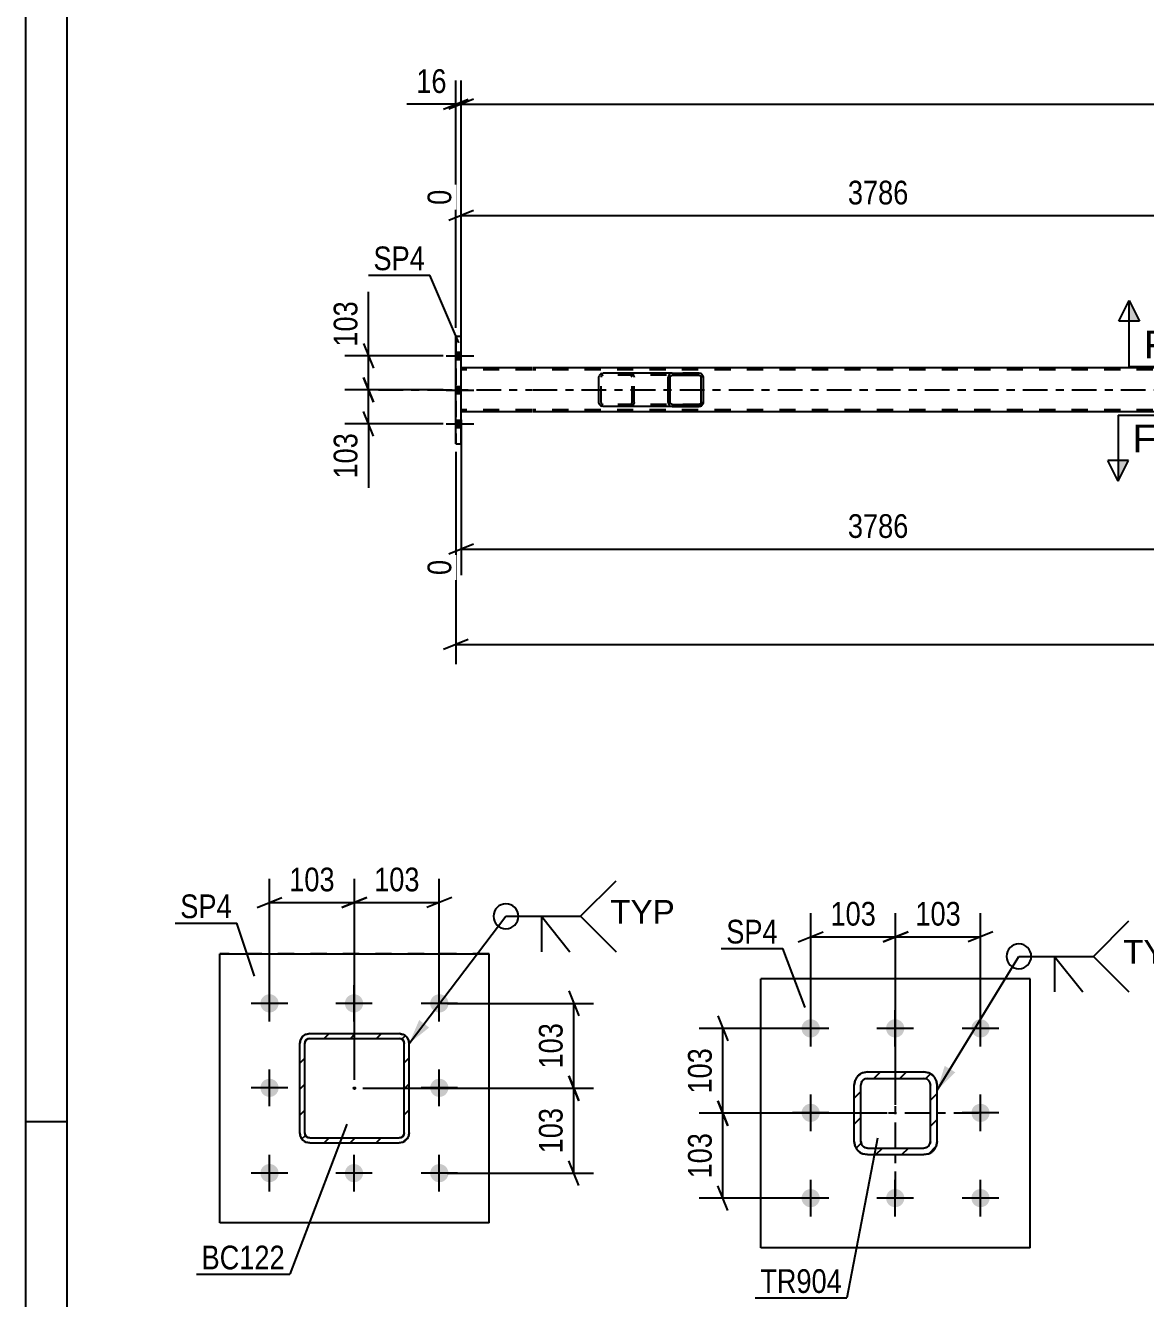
# Model space of a CAD drawing. Header units: millimetres. Extents: x 0 to 841, y 0 to 594.
# Drawn here: x 0 to 135.2, y 127.7 to 281.4 of the extents above; entities that cross this region are included whole.
import ezdxf

# ---------------------------------------------------------------- set-up
doc = ezdxf.new("R2010")
doc.units = ezdxf.units.MM
doc.linetypes.add('DXK_LINE_DOT2', pattern=[3.9198, 1.9599, -1.9599])
doc.linetypes.add('DXK_LINE_DOT3', pattern=[5.9187, 2.979, -0.9799, 0.9799, -0.9799])
doc.styles.add('Arial', font='ARIAL.TTF', dxfattribs={"height": 0.2})
doc.styles.add('Arial Narrow', font='ARIALN.TTF', dxfattribs={"height": 0.2})

# ---------------------------------------------------------------- blocks, each defined once
blk = doc.blocks.new('Unknown-283133210-1135')
at = {"color": 5, "linetype": 'Continuous'}
for p, q in [((0, 594), (0, 0)), ((5, 589), (5, 5)), ((5, 149), (0, 149))]:
    blk.add_line(p, q, dxfattribs=at)
blk = doc.blocks.new('Part-283133210-1471 - 1375')
at = {"linetype": 'Continuous'}
h = blk.add_hatch(dxfattribs=at)
h.set_pattern_fill('', scale=0.7, style=0, pattern_type=0)
h.set_pattern_definition([(45, (81.7872, 239.0918), (-1.57154, 1.57154), [])])
h.paths.add_polyline_path([(81.83, 238.91), (81.79, 239.09), (81.68, 239.25), (81.51, 239.35), (81.32, 239.39), (78.08, 239.39), (77.88, 239.35), (77.72, 239.25), (77.61, 239.09), (77.57, 238.91), (77.57, 235.87), (77.61, 235.68), (77.72, 235.53), (77.88, 235.42), (78.08, 235.39), (81.32, 235.39), (81.51, 235.42), (81.68, 235.53), (81.79, 235.68), (81.83, 235.87)])
h.paths.add_polyline_path([(81.55, 235.78), (81.5, 235.7), (81.41, 235.65), (81.32, 235.63), (78.08, 235.63), (77.98, 235.65), (77.9, 235.7), (77.84, 235.78), (77.82, 235.87), (77.82, 238.91), (77.84, 239), (77.9, 239.08), (77.98, 239.13), (78.08, 239.15), (81.32, 239.15), (81.41, 239.13), (81.5, 239.08), (81.55, 239), (81.57, 238.91), (81.57, 235.87)])
at = {"color": 2, "linetype": 'Continuous'}
for p, q in [((69.22, 238.91), (69.26, 239.09)), ((69.22, 235.87), (69.22, 238.91)), ((69.54, 239.35), (69.73, 239.39)), ((78.08, 239.39), (69.73, 239.39)), ((77.61, 239.09), (77.57, 238.91)), ((77.57, 235.87), (77.57, 238.91)), ((77.82, 238.91), (77.84, 239)), ((77.82, 235.87), (77.82, 238.91)), ((77.84, 239), (77.9, 239.08)), ((78.08, 239.39), (77.88, 239.35)), ((77.9, 239.08), (77.98, 239.13)), ((77.98, 239.13), (78.08, 239.15)), ((78.08, 239.39), (81.32, 239.39)), ((78.08, 239.15), (81.32, 239.15)), ((81.51, 239.35), (81.32, 239.39)), ((81.32, 239.15), (81.41, 239.13)), ((81.41, 239.13), (81.5, 239.08)), ((81.5, 239.08), (81.55, 239)), ((81.55, 239), (81.57, 238.91)), ((81.57, 235.87), (81.57, 238.91)), ((81.83, 238.91), (81.79, 239.09)), ((81.83, 235.87), (81.83, 238.91)), ((69.26, 235.68), (69.22, 235.87)), ((69.73, 235.39), (69.54, 235.42)), ((78.08, 235.39), (69.73, 235.39)), ((77.57, 235.87), (77.61, 235.68)), ((77.84, 235.78), (77.82, 235.87)), ((77.9, 235.7), (77.84, 235.78)), ((77.88, 235.42), (78.08, 235.39)), ((77.98, 235.65), (77.9, 235.7)), ((78.08, 235.63), (77.98, 235.65)), ((78.08, 235.63), (81.32, 235.63)), ((78.08, 235.39), (81.32, 235.39)), ((81.41, 235.65), (81.32, 235.63)), ((81.32, 235.39), (81.51, 235.42)), ((81.5, 235.7), (81.41, 235.65)), ((81.55, 235.78), (81.5, 235.7)), ((81.57, 235.87), (81.55, 235.78)), ((81.79, 235.68), (81.83, 235.87))]:
    blk.add_line(p, q, dxfattribs=at)
at = {"color": 7, "linetype": 'DXK_LINE_DOT2'}
for p, q in [((69.5, 239), (69.48, 238.91)), ((69.48, 235.87), (69.48, 238.91)), ((69.55, 239.08), (69.5, 239)), ((69.63, 239.13), (69.55, 239.08)), ((69.73, 239.15), (69.63, 239.13)), ((81.32, 239.15), (69.73, 239.15)), ((72.97, 239.39), (73.16, 239.35)), ((73.06, 239.13), (72.97, 239.15)), ((73.15, 239.08), (73.06, 239.13)), ((73.2, 239), (73.15, 239.08)), ((73.22, 238.91), (73.2, 239)), ((73.22, 235.87), (73.22, 238.91)), ((73.44, 239.09), (73.48, 238.91)), ((73.48, 235.87), (73.48, 238.91)), ((81.32, 239.39), (78.08, 239.39)), ((69.48, 235.87), (69.5, 235.78)), ((69.5, 235.78), (69.55, 235.7)), ((69.55, 235.7), (69.63, 235.65)), ((69.63, 235.65), (69.73, 235.63)), ((81.32, 235.63), (69.73, 235.63)), ((72.97, 235.63), (73.06, 235.65)), ((73.16, 235.42), (72.97, 235.39)), ((73.06, 235.65), (73.15, 235.7)), ((73.15, 235.7), (73.2, 235.78)), ((73.2, 235.78), (73.22, 235.87)), ((73.48, 235.87), (73.44, 235.68)), ((81.32, 235.39), (78.08, 235.39))]:
    blk.add_line(p, q, dxfattribs=at)
at = {"color": 2, "linetype": 'Continuous'}
for centre, start, end in [((69.71, 238.89), 110.7583, 155.68), ((78.06, 238.89), 110.7583, 155.68), ((81.33, 238.89), 24.32, 69.2417), ((69.71, 235.89), 204.32, 249.2417), ((78.06, 235.89), 204.32, 249.2417), ((81.33, 235.89), 290.7583, 335.68)]:
    blk.add_arc(centre, 0.496, start, end, dxfattribs=at)
at = {"color": 7, "linetype": 'DXK_LINE_DOT2'}
for centre, start, end in [((72.99, 238.89), 24.32, 69.2417), ((72.99, 235.89), 290.7583, 335.68)]:
    blk.add_arc(centre, 0.496, start, end, dxfattribs=at)
blk = doc.blocks.new('Part-283133210-1444 - 1375')
at = {"color": 2, "linetype": 'Continuous'}
for p, q in [((51.96, 243.89), (52.6, 243.89)), ((51.96, 230.89), (51.96, 243.89)), ((52.6, 230.89), (52.6, 243.89)), ((51.96, 230.89), (52.6, 230.89))]:
    blk.add_line(p, q, dxfattribs=at)
at = {"color": 7, "linetype": 'DXK_LINE_DOT2'}
for p, q in [((51.96, 243.89), (51.96, 243.89)), ((51.96, 243.89), (51.96, 230.89)), ((52.6, 230.89), (52.6, 243.89)), ((51.96, 230.89), (51.96, 230.89))]:
    blk.add_line(p, q, dxfattribs=at)
blk = doc.blocks.new('Bolt-283133210-1617 - 1375')
at = {"linetype": 'Continuous'}
for points in [[(52.6, 241.05), (52.6, 241.93), (51.96, 241.93), (51.96, 241.05)], [(52.6, 241.05), (52.6, 241.93), (51.96, 241.93), (51.96, 241.05)], [(52.6, 241.05), (52.6, 241.93), (51.96, 241.93), (51.96, 241.05)], [(52.6, 236.93), (52.6, 237.81), (51.96, 237.81), (51.96, 236.93)], [(52.6, 236.93), (52.6, 237.81), (51.96, 237.81), (51.96, 236.93)], [(52.6, 232.85), (52.6, 233.73), (51.96, 233.73), (51.96, 232.85)], [(52.6, 232.85), (52.6, 233.73), (51.96, 233.73), (51.96, 232.85)], [(52.6, 232.85), (52.6, 233.73), (51.96, 233.73), (51.96, 232.85)]]:
    blk.add_hatch(color=1, dxfattribs=at).paths.add_polyline_path(points)
at = {"color": 1, "linetype": 'Continuous'}
for p, q in [((50.8, 241.49), (54.12, 241.49)), ((50.8, 241.49), (54.12, 241.49)), ((50.8, 241.49), (54.12, 241.49)), ((51.96, 241.93), (52.6, 241.93)), ((51.96, 241.93), (52.6, 241.93)), ((51.96, 241.93), (52.6, 241.93)), ((51.96, 241.05), (52.6, 241.05)), ((51.96, 241.05), (52.6, 241.05)), ((51.96, 241.05), (52.6, 241.05)), ((50.8, 237.37), (54.12, 237.37)), ((50.8, 237.37), (54.12, 237.37)), ((51.96, 237.81), (52.6, 237.81)), ((51.96, 237.81), (52.6, 237.81)), ((51.96, 236.93), (52.6, 236.93)), ((51.96, 236.93), (52.6, 236.93)), ((51.96, 233.73), (52.6, 233.73)), ((51.96, 233.73), (52.6, 233.73)), ((51.96, 233.73), (52.6, 233.73)), ((50.8, 233.29), (54.12, 233.29)), ((50.8, 233.29), (54.12, 233.29)), ((50.8, 233.29), (54.12, 233.29)), ((51.96, 232.85), (52.6, 232.85)), ((51.96, 232.85), (52.6, 232.85)), ((51.96, 232.85), (52.6, 232.85))]:
    blk.add_line(p, q, dxfattribs=at)
blk = doc.blocks.new('Part-283133210-1640 - 1375')
at = {"color": 2, "linetype": 'Continuous'}
for p, q in [((61.12, 240.03), (52.6, 240.03)), ((152.46, 240.03), (61.22, 240.03)), ((61.12, 234.75), (52.6, 234.75)), ((578.14, 234.75), (61.22, 234.75))]:
    blk.add_line(p, q, dxfattribs=at)
at = {"color": 7, "linetype": 'DXK_LINE_DOT2'}
for p, q in [((52.6, 234.75), (52.6, 240.03)), ((61.12, 239.79), (52.6, 239.79)), ((720.14, 239.79), (61.22, 239.79)), ((61.12, 234.99), (52.6, 234.99)), ((720.14, 234.99), (61.22, 234.99))]:
    blk.add_line(p, q, dxfattribs=at)
at = {"color": 7, "linetype": 'DXK_LINE_DOT3'}
for p, q in [((42.6, 237.39), (61.12, 237.39)), ((61.22, 237.39), (720.14, 237.39))]:
    blk.add_line(p, q, dxfattribs=at)
blk = doc.blocks.new('Part-283133210-6023 - 5935')
at = {"color": 2, "linetype": 'Continuous'}
for p, q in [((23.46, 169.3), (55.96, 169.3)), ((23.46, 136.8), (23.46, 169.3)), ((55.96, 136.8), (55.96, 169.3)), ((55.96, 136.8), (23.46, 136.8))]:
    blk.add_line(p, q, dxfattribs=at)
at = {"color": 7, "linetype": 'DXK_LINE_DOT2'}
for p, q in [((55.96, 169.3), (23.46, 169.3)), ((55.96, 136.8), (23.46, 136.8))]:
    blk.add_line(p, q, dxfattribs=at)
blk = doc.blocks.new('Bolt-283133210-6053 - 5935')
at = {"linetype": 'Continuous'}
for points in [[(29.46, 162.2, -1), (29.46, 164.4, -1)], [(39.66, 162.2, -1), (39.66, 164.4, -1)], [(49.96, 162.2, -1), (49.96, 164.4, -1)], [(29.46, 152, -1), (29.46, 154.2, -1)], [(49.96, 152, -1), (49.96, 154.2, -1)], [(29.46, 141.7, -1), (29.46, 143.9, -1)], [(39.66, 141.7, -1), (39.66, 143.9, -1)], [(49.96, 141.7, -1), (49.96, 143.9, -1)]]:
    blk.add_hatch(color=1, dxfattribs=at).paths.add_polyline_path(points)
at = {"color": 1, "linetype": 'Continuous'}
for p, q in [((29.46, 161.1), (29.46, 165.5)), ((39.66, 161.1), (39.66, 165.5)), ((49.96, 161.1), (49.96, 165.5)), ((31.66, 163.3), (27.26, 163.3)), ((41.86, 163.3), (37.46, 163.3)), ((52.16, 163.3), (47.76, 163.3)), ((29.46, 150.9), (29.46, 155.3)), ((49.96, 150.9), (49.96, 155.3)), ((31.66, 153.1), (27.26, 153.1)), ((52.16, 153.1), (47.76, 153.1)), ((29.46, 140.6), (29.46, 145)), ((39.66, 140.6), (39.66, 145)), ((49.96, 140.6), (49.96, 145)), ((31.66, 142.8), (27.26, 142.8)), ((41.86, 142.8), (37.46, 142.8)), ((52.16, 142.8), (47.76, 142.8))]:
    blk.add_line(p, q, dxfattribs=at)
blk = doc.blocks.new('Part-283133210-6062 - 5935')
at = {"linetype": 'Continuous'}
h = blk.add_hatch(dxfattribs=at)
h.set_pattern_fill('', scale=0.7, style=0, pattern_type=0)
h.set_pattern_definition([(45, (45.571, 146.5436), (-1.57154, 1.57154), [])])
h.paths.add_polyline_path([(45.11, 146.45), (45.57, 146.54), (45.96, 146.8), (46.22, 147.19), (46.31, 147.65), (46.31, 158.45), (46.22, 158.91), (45.96, 159.3), (45.57, 159.56), (45.11, 159.65), (34.31, 159.65), (33.85, 159.56), (33.46, 159.3), (33.2, 158.91), (33.11, 158.45), (33.11, 147.65), (33.2, 147.19), (33.46, 146.8), (33.85, 146.54), (34.31, 146.45)])
h.paths.add_polyline_path([(34.31, 147.05), (34.08, 147.1), (33.89, 147.23), (33.76, 147.42), (33.71, 147.65), (33.71, 158.45), (33.76, 158.68), (33.89, 158.88), (34.08, 159.01), (34.31, 159.05), (45.11, 159.05), (45.34, 159.01), (45.54, 158.88), (45.67, 158.68), (45.71, 158.45), (45.71, 147.65), (45.67, 147.42), (45.54, 147.23), (45.34, 147.1), (45.11, 147.05)])
blk.add_hatch(color=30, dxfattribs=at).paths.add_polyline_path([(39.71, 152.95, -1), (39.71, 153.15, -1)])
at = {"color": 7, "linetype": 'DXK_LINE_DOT2'}
for p, q in [((33.11, 158.45), (33.2, 158.91)), ((33.11, 147.65), (33.11, 158.45)), ((33.76, 158.68), (33.71, 158.45)), ((33.71, 147.65), (33.71, 158.45)), ((33.89, 158.88), (33.76, 158.68)), ((33.85, 159.56), (34.31, 159.65)), ((34.08, 159.01), (33.89, 158.88)), ((34.31, 159.05), (34.08, 159.01)), ((34.31, 159.65), (45.11, 159.65)), ((34.31, 159.05), (45.11, 159.05)), ((45.11, 159.65), (45.57, 159.56)), ((45.34, 159.01), (45.11, 159.05)), ((45.54, 158.88), (45.34, 159.01)), ((45.67, 158.68), (45.54, 158.88)), ((45.71, 158.45), (45.67, 158.68)), ((45.71, 147.65), (45.71, 158.45)), ((46.22, 158.91), (46.31, 158.45)), ((46.31, 147.65), (46.31, 158.45)), ((33.2, 147.19), (33.11, 147.65)), ((33.71, 147.65), (33.76, 147.42)), ((45.67, 147.42), (45.71, 147.65)), ((46.31, 147.65), (46.22, 147.19)), ((33.76, 147.42), (33.89, 147.23)), ((34.31, 146.45), (33.85, 146.54)), ((33.89, 147.23), (34.08, 147.1)), ((34.08, 147.1), (34.31, 147.05)), ((34.31, 147.05), (45.11, 147.05)), ((34.31, 146.45), (45.11, 146.45)), ((45.11, 147.05), (45.34, 147.1)), ((45.57, 146.54), (45.11, 146.45)), ((45.34, 147.1), (45.54, 147.23)), ((45.54, 147.23), (45.67, 147.42))]:
    blk.add_line(p, q, dxfattribs=at)
at = {"color": 2, "linetype": 'Continuous'}
for p, q in [((33.2, 158.91), (33.11, 158.45)), ((33.11, 147.65), (33.11, 158.45)), ((33.71, 158.45), (33.76, 158.68)), ((33.71, 147.65), (33.71, 158.45)), ((33.76, 158.68), (33.89, 158.88)), ((34.31, 159.65), (33.85, 159.56)), ((33.89, 158.88), (34.08, 159.01)), ((34.08, 159.01), (34.31, 159.05)), ((34.31, 159.65), (45.11, 159.65)), ((34.31, 159.05), (45.11, 159.05)), ((45.57, 159.56), (45.11, 159.65)), ((45.11, 159.05), (45.34, 159.01)), ((45.34, 159.01), (45.54, 158.88)), ((45.54, 158.88), (45.67, 158.68)), ((45.67, 158.68), (45.71, 158.45)), ((45.71, 147.65), (45.71, 158.45)), ((46.31, 158.45), (46.22, 158.91)), ((46.31, 147.65), (46.31, 158.45)), ((33.11, 147.65), (33.2, 147.19)), ((33.76, 147.42), (33.71, 147.65)), ((45.71, 147.65), (45.67, 147.42)), ((46.22, 147.19), (46.31, 147.65)), ((33.89, 147.23), (33.76, 147.42)), ((33.85, 146.54), (34.31, 146.45)), ((34.08, 147.1), (33.89, 147.23)), ((34.31, 147.05), (34.08, 147.1)), ((34.31, 147.05), (45.11, 147.05)), ((34.31, 146.45), (45.11, 146.45)), ((45.34, 147.1), (45.11, 147.05)), ((45.11, 146.45), (45.57, 146.54)), ((45.54, 147.23), (45.34, 147.1)), ((45.67, 147.42), (45.54, 147.23))]:
    blk.add_line(p, q, dxfattribs=at)
at = {"color": 7, "linetype": 'DXK_LINE_DOT3'}
blk.add_line((39.71, 153.05), (39.71, 153.05), dxfattribs=at)
at = {"color": 30, "linetype": 'DXK_LINE_DOT3'}
blk.add_line((39.71, 153.05), (39.71, 153.05), dxfattribs=at)
at = {"color": 30, "linetype": 'Continuous'}
blk.add_circle((39.71, 153.05), 0.1, dxfattribs=at)
at = {"color": 7, "linetype": 'DXK_LINE_DOT2'}
for centre, start, end in [((34.31, 158.45), 112.5, 157.5), ((45.11, 158.45), 22.5, 67.5), ((34.31, 147.65), 202.5, 247.5), ((45.11, 147.65), 292.5, 337.5)]:
    blk.add_arc(centre, 1.2, start, end, dxfattribs=at)
at = {"color": 2, "linetype": 'Continuous'}
for centre, start, end in [((34.31, 158.45), 112.5, 157.5), ((45.11, 158.45), 22.5, 67.5), ((34.31, 147.65), 202.5, 247.5), ((45.11, 147.65), 292.5, 337.5)]:
    blk.add_arc(centre, 1.2, start, end, dxfattribs=at)
blk = doc.blocks.new('Part-283133210-6291 - 6163')
at = {"linetype": 'Continuous'}
h = blk.add_hatch(dxfattribs=at)
h.set_pattern_fill('', scale=0.7, style=0, pattern_type=0)
h.set_pattern_definition([(45, (109.0569, 145.1537), (-1.57154, 1.57154), [])])
h.paths.add_polyline_path([(108.44, 145.03), (109.06, 145.15), (109.58, 145.5), (109.92, 146.02), (110.04, 146.63), (110.04, 153.43), (109.92, 154.04), (109.58, 154.56), (109.06, 154.91), (108.44, 155.03), (101.64, 155.03), (101.03, 154.91), (100.51, 154.56), (100.17, 154.04), (100.04, 153.43), (100.04, 146.63), (100.17, 146.02), (100.51, 145.5), (101.03, 145.15), (101.64, 145.03)])
h.paths.add_polyline_path([(101.64, 145.83), (101.34, 145.89), (101.08, 146.07), (100.91, 146.33), (100.84, 146.63), (100.84, 153.43), (100.91, 153.74), (101.08, 154), (101.34, 154.17), (101.64, 154.23), (108.44, 154.23), (108.75, 154.17), (109.01, 154), (109.18, 153.74), (109.24, 153.43), (109.24, 146.63), (109.18, 146.33), (109.01, 146.07), (108.75, 145.89), (108.44, 145.83)])
at = {"color": 7, "linetype": 'DXK_LINE_DOT3'}
for p, q in [((105.04, 140.03), (105.04, 160.03)), ((115.04, 150.03), (95.04, 150.03))]:
    blk.add_line(p, q, dxfattribs=at)
at = {"color": 7, "linetype": 'DXK_LINE_DOT2'}
for p, q in [((100.04, 153.43), (100.17, 154.04)), ((100.91, 153.74), (100.84, 153.43)), ((101.03, 154.91), (101.64, 155.03)), ((101.64, 154.23), (101.34, 154.17)), ((101.64, 155.03), (108.44, 155.03)), ((101.64, 154.23), (108.44, 154.23)), ((108.44, 155.03), (109.06, 154.91)), ((108.75, 154.17), (108.44, 154.23)), ((109.24, 153.43), (109.18, 153.74)), ((109.92, 154.04), (110.04, 153.43)), ((100.04, 146.63), (100.04, 153.43)), ((100.84, 146.63), (100.84, 153.43)), ((109.24, 146.63), (109.24, 153.43)), ((110.04, 146.63), (110.04, 153.43)), ((100.17, 146.02), (100.04, 146.63)), ((100.84, 146.63), (100.91, 146.33)), ((109.18, 146.33), (109.24, 146.63)), ((110.04, 146.63), (109.92, 146.02)), ((101.64, 145.03), (101.03, 145.15)), ((101.34, 145.89), (101.64, 145.83)), ((101.64, 145.83), (108.44, 145.83)), ((101.64, 145.03), (108.44, 145.03)), ((108.44, 145.83), (108.75, 145.89)), ((109.06, 145.15), (108.44, 145.03))]:
    blk.add_line(p, q, dxfattribs=at)
at = {"color": 2, "linetype": 'Continuous'}
for p, q in [((100.17, 154.04), (100.04, 153.43)), ((100.84, 153.43), (100.91, 153.74)), ((101.64, 155.03), (101.03, 154.91)), ((101.34, 154.17), (101.64, 154.23)), ((101.64, 155.03), (108.44, 155.03)), ((101.64, 154.23), (108.44, 154.23)), ((109.06, 154.91), (108.44, 155.03)), ((108.44, 154.23), (108.75, 154.17)), ((109.18, 153.74), (109.24, 153.43)), ((110.04, 153.43), (109.92, 154.04)), ((100.04, 146.63), (100.04, 153.43)), ((100.84, 146.63), (100.84, 153.43)), ((109.24, 146.63), (109.24, 153.43)), ((110.04, 146.63), (110.04, 153.43)), ((100.04, 146.63), (100.17, 146.02)), ((100.91, 146.33), (100.84, 146.63)), ((109.24, 146.63), (109.18, 146.33)), ((109.92, 146.02), (110.04, 146.63)), ((101.03, 145.15), (101.64, 145.03)), ((101.64, 145.83), (101.34, 145.89)), ((101.64, 145.83), (108.44, 145.83)), ((101.64, 145.03), (108.44, 145.03)), ((108.75, 145.89), (108.44, 145.83)), ((108.44, 145.03), (109.06, 145.15))]:
    blk.add_line(p, q, dxfattribs=at)
at = {"color": 7, "linetype": 'DXK_LINE_DOT2'}
for centre, radius, start, end in [((101.64, 153.43), 1.6, 112.5, 157.5), ((101.64, 153.43), 0.8, 112.5, 157.5), ((108.44, 153.43), 0.8, 22.5, 67.5), ((108.44, 153.43), 1.6, 22.5, 67.5), ((101.64, 146.63), 0.8, 202.5, 247.5), ((108.44, 146.63), 0.8, 292.5, 337.5), ((101.64, 146.63), 1.6, 202.5, 247.5), ((108.44, 146.63), 1.6, 292.5, 337.5)]:
    blk.add_arc(centre, radius, start, end, dxfattribs=at)
at = {"color": 2, "linetype": 'Continuous'}
for centre, radius, start, end in [((101.64, 153.43), 1.6, 112.5, 157.5), ((101.64, 153.43), 0.8, 112.5, 157.5), ((108.44, 153.43), 0.8, 22.5, 67.5), ((108.44, 153.43), 1.6, 22.5, 67.5), ((101.64, 146.63), 0.8, 202.5, 247.5), ((108.44, 146.63), 0.8, 292.5, 337.5), ((101.64, 146.63), 1.6, 202.5, 247.5), ((108.44, 146.63), 1.6, 292.5, 337.5)]:
    blk.add_arc(centre, radius, start, end, dxfattribs=at)
blk = doc.blocks.new('Part-283133210-6179 - 6163')
at = {"color": 2, "linetype": 'Continuous'}
for p, q in [((121.29, 166.28), (88.79, 166.28)), ((88.79, 133.78), (88.79, 166.28)), ((121.29, 133.78), (121.29, 166.28)), ((121.29, 133.78), (88.79, 133.78))]:
    blk.add_line(p, q, dxfattribs=at)
blk = doc.blocks.new('Bolt-283133210-6282 - 6163')
at = {"linetype": 'Continuous'}
for points in [[(94.79, 159.18, -1), (94.79, 161.38, -1)], [(104.99, 159.18, -1), (104.99, 161.38, -1)], [(115.29, 159.18, -1), (115.29, 161.38, -1)], [(94.79, 148.98, -1), (94.79, 151.18, -1)], [(115.29, 148.98, -1), (115.29, 151.18, -1)], [(94.79, 138.68, -1), (94.79, 140.88, -1)], [(104.99, 138.68, -1), (104.99, 140.88, -1)], [(115.29, 138.68, -1), (115.29, 140.88, -1)]]:
    blk.add_hatch(color=1, dxfattribs=at).paths.add_polyline_path(points)
at = {"color": 1, "linetype": 'Continuous'}
for p, q in [((94.79, 158.08), (94.79, 162.48)), ((104.99, 158.08), (104.99, 162.48)), ((115.29, 158.08), (115.29, 162.48)), ((96.99, 160.28), (92.59, 160.28)), ((107.19, 160.28), (102.79, 160.28)), ((117.49, 160.28), (113.09, 160.28)), ((94.79, 147.88), (94.79, 152.28)), ((115.29, 147.88), (115.29, 152.28)), ((96.99, 150.08), (92.59, 150.08)), ((117.49, 150.08), (113.09, 150.08)), ((94.79, 137.58), (94.79, 141.98)), ((104.99, 137.58), (104.99, 141.98)), ((115.29, 137.58), (115.29, 141.98)), ((96.99, 139.78), (92.59, 139.78)), ((107.19, 139.78), (102.79, 139.78)), ((117.49, 139.78), (113.09, 139.78))]:
    blk.add_line(p, q, dxfattribs=at)
blk = doc.blocks.new('StraightDimension-283133210-1759 - 1375')
at = {"color": 7, "linetype": 'Continuous'}
for p, q in [((51.96, 229.89), (51.96, 204.25)), ((53.46, 207.25), (50.46, 206.05)), ((51.96, 206.65), (729.4, 206.65))]:
    blk.add_line(p, q, dxfattribs=at)
blk = doc.blocks.new('StraightDimension-283133210-1770 - 1375')
at = {"color": 7, "linetype": 'Continuous'}
for p, q in [((51.96, 244.89), (51.96, 274.74)), ((52.6, 244.89), (52.6, 274.74)), ((50.46, 271.29), (53.46, 272.49)), ((54.1, 272.49), (51.1, 271.29)), ((51.96, 271.89), (52.6, 271.89))]:
    blk.add_line(p, q, dxfattribs=at)
at = {"color": 0}
blk.add_wipeout([(51.44, 272.64), (51.44, 276.84), (46.58, 276.84), (46.58, 272.64)], dxfattribs=at)
at = {"color": 7, "linetype": 'Continuous'}
blk.add_line((51.96, 271.89), (46.05, 271.89), dxfattribs=at)
blk.add_line((51.96, 271.89), (46.05, 271.89), dxfattribs=at)
at = {"color": 3, "style": 'Arial Narrow'}
blk.add_text('16', height=2.863, dxfattribs=at).set_placement((47.18, 273.24))
blk = doc.blocks.new('StraightDimension-283133210-1780 - 1375')
at = {"color": 7, "linetype": 'Continuous'}
for p, q in [((52.6, 244.89), (52.6, 274.74)), ((54.1, 272.49), (51.1, 271.29)), ((52.6, 271.89), (728.76, 271.89))]:
    blk.add_line(p, q, dxfattribs=at)
blk = doc.blocks.new('StraightDimension-283133210-1801 - 1375')
at = {"color": 7, "linetype": 'Continuous'}
for p, q in [((52.6, 233.75), (52.6, 215.03)), ((153.26, 225.35), (153.26, 209.54)), ((54.1, 218.76), (51.1, 217.56)), ((151.76, 217.56), (154.76, 218.76)), ((52.6, 218.16), (153.26, 218.16))]:
    blk.add_line(p, q, dxfattribs=at)
at = {"color": 0}
blk.add_wipeout([(107.19, 218.91), (107.19, 223.11), (98.68, 223.11), (98.68, 218.91)], dxfattribs=at)
at = {"color": 0, "linetype": 'Continuous'}
for points in [[(52, 217.46), (47.8, 217.46), (47.8, 214.43), (52, 214.43)], [(152.66, 217.46), (148.46, 217.46), (148.46, 208.94), (152.66, 208.94)]]:
    blk.add_wipeout(points, dxfattribs=at)
at = {"color": 3, "style": 'Arial Narrow'}
blk.add_text('3786', height=2.863, dxfattribs=at).set_placement((99.28, 219.51))
at = {"color": 3, "linetype": 'Continuous', "style": 'Arial Narrow'}
for s, height, p in [('0', 2.86, (51.4, 215.03)), ('3786', 2.863, (152.06, 209.54))]:
    blk.add_text(s, height=height, rotation=90.0002, dxfattribs=at).set_placement(p)
blk = doc.blocks.new('StraightDimension-283133210-1824 - 1375')
at = {"color": 7, "linetype": 'Continuous'}
for p, q in [((153.26, 249.43), (153.26, 267.04)), ((52.6, 241.03), (52.6, 261.56)), ((54.1, 259.03), (51.1, 257.83)), ((52.6, 258.43), (153.26, 258.43)), ((151.76, 257.83), (154.76, 259.03))]:
    blk.add_line(p, q, dxfattribs=at)
at = {"color": 0, "linetype": 'Continuous'}
for points in [[(152.66, 267.64), (148.46, 267.64), (148.46, 259.13), (152.66, 259.13)], [(52, 262.16), (47.8, 262.16), (47.8, 259.13), (52, 259.13)]]:
    blk.add_wipeout(points, dxfattribs=at)
at = {"color": 0}
blk.add_wipeout([(107.19, 259.18), (107.19, 263.38), (98.68, 263.38), (98.68, 259.18)], dxfattribs=at)
at = {"color": 3, "linetype": 'Continuous', "style": 'Arial Narrow'}
for s, height, p in [('3786', 2.863, (152.06, 259.73)), ('0', 2.86, (51.4, 259.73))]:
    blk.add_text(s, height=height, rotation=90.0002, dxfattribs=at).set_placement(p)
at = {"color": 3, "style": 'Arial Narrow'}
blk.add_text('3786', height=2.863, dxfattribs=at).set_placement((99.28, 259.78))
blk = doc.blocks.new('StraightDimension-283133210-1852 - 1375')
at = {"color": 7, "linetype": 'Continuous'}
for p, q in [((40.82, 238.89), (42.02, 235.89)), ((50.42, 237.39), (38.57, 237.39)), ((41.42, 233.29), (41.42, 237.39)), ((42.02, 231.79), (40.82, 234.79)), ((50.42, 233.29), (38.57, 233.29))]:
    blk.add_line(p, q, dxfattribs=at)
at = {"color": 0}
blk.add_wipeout([(40.67, 232.76), (36.47, 232.76), (36.47, 226.08), (40.67, 226.08)], dxfattribs=at)
at = {"color": 7, "linetype": 'Continuous'}
blk.add_line((41.42, 233.29), (41.42, 225.55), dxfattribs=at)
blk.add_line((41.42, 233.29), (41.42, 225.55), dxfattribs=at)
at = {"color": 3, "style": 'Arial Narrow'}
blk.add_text('103', height=2.863, rotation=90.0002, dxfattribs=at).set_placement((40.07, 226.68))
blk = doc.blocks.new('StraightDimension-283133210-1862 - 1375')
at = {"color": 7, "linetype": 'Continuous'}
for p, q in [((40.82, 242.99), (42.02, 239.99)), ((50.42, 241.49), (38.57, 241.49)), ((41.42, 237.39), (41.42, 241.49)), ((42.02, 235.89), (40.82, 238.89)), ((50.42, 237.39), (38.57, 237.39))]:
    blk.add_line(p, q, dxfattribs=at)
at = {"color": 0}
blk.add_wipeout([(40.67, 248.7), (36.47, 248.7), (36.47, 242.01), (40.67, 242.01)], dxfattribs=at)
at = {"color": 7, "linetype": 'Continuous'}
blk.add_line((41.42, 241.49), (41.42, 249.22), dxfattribs=at)
blk.add_line((41.42, 241.49), (41.42, 249.22), dxfattribs=at)
at = {"color": 3, "style": 'Arial Narrow'}
blk.add_text('103', height=2.863, rotation=90.0002, dxfattribs=at).set_placement((40.07, 242.61))
blk = doc.blocks.new('StraightDimension-283133210-12603 - 5935')
at = {"color": 7, "linetype": 'Continuous'}
for p, q in [((29.46, 164.3), (29.46, 178.33)), ((39.71, 154.05), (39.71, 178.33)), ((27.96, 174.88), (30.96, 176.08)), ((29.46, 175.48), (39.71, 175.48)), ((41.21, 176.08), (38.21, 174.88))]:
    blk.add_line(p, q, dxfattribs=at)
at = {"color": 0}
blk.add_wipeout([(37.93, 176.23), (37.93, 180.43), (31.24, 180.43), (31.24, 176.23)], dxfattribs=at)
at = {"color": 3, "style": 'Arial Narrow'}
blk.add_text('103', height=2.863, dxfattribs=at).set_placement((31.84, 176.83))
blk = doc.blocks.new('StraightDimension-283133210-12559 - 5935')
at = {"color": 7, "linetype": 'Continuous'}
for p, q in [((65.59, 154.55), (66.79, 151.55)), ((40.71, 153.05), (68.59, 153.05)), ((66.19, 142.8), (66.19, 153.05)), ((66.79, 141.3), (65.59, 144.3)), ((50.96, 142.8), (68.59, 142.8))]:
    blk.add_line(p, q, dxfattribs=at)
at = {"color": 0}
blk.add_wipeout([(65.44, 151.27), (61.24, 151.27), (61.24, 144.59), (65.44, 144.59)], dxfattribs=at)
at = {"color": 3, "style": 'Arial Narrow'}
blk.add_text('103', height=2.863, rotation=90.0002, dxfattribs=at).set_placement((64.84, 145.19))
blk = doc.blocks.new('StraightDimension-283133210-12558 - 5935')
at = {"color": 7, "linetype": 'Continuous'}
for p, q in [((65.59, 164.8), (66.79, 161.8)), ((50.96, 163.3), (68.59, 163.3)), ((66.19, 153.05), (66.19, 163.3)), ((66.79, 151.55), (65.59, 154.55)), ((40.71, 153.05), (68.59, 153.05))]:
    blk.add_line(p, q, dxfattribs=at)
at = {"color": 0}
blk.add_wipeout([(65.44, 161.52), (61.24, 161.52), (61.24, 154.84), (65.44, 154.84)], dxfattribs=at)
at = {"color": 3, "style": 'Arial Narrow'}
blk.add_text('103', height=2.863, rotation=90.0002, dxfattribs=at).set_placement((64.84, 155.44))
blk = doc.blocks.new('StraightDimension-283133210-12602 - 5935')
at = {"color": 7, "linetype": 'Continuous'}
for p, q in [((39.71, 154.05), (39.71, 178.33)), ((49.96, 164.3), (49.96, 178.33)), ((38.21, 174.88), (41.21, 176.08)), ((39.71, 175.48), (49.96, 175.48)), ((51.46, 176.08), (48.46, 174.88))]:
    blk.add_line(p, q, dxfattribs=at)
at = {"color": 0}
blk.add_wipeout([(48.18, 176.23), (48.18, 180.43), (41.49, 180.43), (41.49, 176.23)], dxfattribs=at)
at = {"color": 3, "style": 'Arial Narrow'}
blk.add_text('103', height=2.863, dxfattribs=at).set_placement((42.09, 176.83))
blk = doc.blocks.new('StraightDimension-283133210-12620 - 6163')
at = {"color": 7, "linetype": 'Continuous'}
for p, q in [((94.79, 161.28), (94.79, 174.19)), ((105.04, 151.03), (105.04, 174.19)), ((93.29, 170.74), (96.29, 171.94)), ((94.79, 171.34), (105.04, 171.34)), ((106.54, 171.94), (103.54, 170.74))]:
    blk.add_line(p, q, dxfattribs=at)
at = {"color": 0}
blk.add_wipeout([(103.26, 172.09), (103.26, 176.29), (96.58, 176.29), (96.58, 172.09)], dxfattribs=at)
at = {"color": 3, "style": 'Arial Narrow'}
blk.add_text('103', height=2.863, dxfattribs=at).set_placement((97.18, 172.69))
blk = doc.blocks.new('StraightDimension-283133210-12619 - 6163')
at = {"color": 7, "linetype": 'Continuous'}
for p, q in [((105.04, 151.03), (105.04, 174.19)), ((115.29, 161.28), (115.29, 174.19)), ((103.54, 170.74), (106.54, 171.94)), ((105.04, 171.34), (115.29, 171.34)), ((116.79, 171.94), (113.79, 170.74))]:
    blk.add_line(p, q, dxfattribs=at)
at = {"color": 0}
blk.add_wipeout([(113.51, 172.09), (113.51, 176.29), (106.83, 176.29), (106.83, 172.09)], dxfattribs=at)
at = {"color": 3, "style": 'Arial Narrow'}
blk.add_text('103', height=2.863, dxfattribs=at).set_placement((107.43, 172.69))
blk = doc.blocks.new('StraightDimension-283133210-12668 - 6163')
at = {"color": 7, "linetype": 'Continuous'}
for p, q in [((83.59, 161.78), (84.79, 158.78)), ((93.79, 160.28), (81.34, 160.28)), ((84.19, 150.03), (84.19, 160.28)), ((84.79, 148.53), (83.59, 151.53)), ((104.04, 150.03), (81.34, 150.03))]:
    blk.add_line(p, q, dxfattribs=at)
at = {"color": 0}
blk.add_wipeout([(83.44, 158.5), (79.24, 158.5), (79.24, 151.81), (83.44, 151.81)], dxfattribs=at)
at = {"color": 3, "style": 'Arial Narrow'}
blk.add_text('103', height=2.863, rotation=90.0002, dxfattribs=at).set_placement((82.84, 152.41))
blk = doc.blocks.new('StraightDimension-283133210-12669 - 6163')
at = {"color": 7, "linetype": 'Continuous'}
for p, q in [((83.59, 151.53), (84.79, 148.53)), ((104.04, 150.03), (81.34, 150.03)), ((84.19, 139.78), (84.19, 150.03)), ((84.79, 138.28), (83.59, 141.28)), ((93.79, 139.78), (81.34, 139.78))]:
    blk.add_line(p, q, dxfattribs=at)
at = {"color": 0}
blk.add_wipeout([(83.44, 148.25), (79.24, 148.25), (79.24, 141.56), (83.44, 141.56)], dxfattribs=at)
at = {"color": 3, "style": 'Arial Narrow'}
blk.add_text('103', height=2.863, rotation=90.0002, dxfattribs=at).set_placement((82.84, 142.16))
blk = doc.blocks.new('Mark-283133210-1440 - 1375')
at = {"color": 0}
blk.add_wipeout([(48.22, 251.84), (48.22, 254.84), (42.01, 254.84), (42.01, 251.84)], dxfattribs=at)
blk.add_wipeout([(48.22, 251.84), (48.22, 254.84), (42.01, 254.84), (42.01, 251.84)], dxfattribs=at)
at = {"color": 30, "linetype": 'Continuous'}
for p in [(41.41, 251.24), (52.31, 243.07)]:
    blk.add_line(p, (48.82, 251.24), dxfattribs=at)
at = {"color": 3, "style": 'Arial Narrow'}
blk.add_text('SP4', height=2.863, dxfattribs=at).set_placement((42.01, 251.84))
blk = doc.blocks.new('SectionMark-283133210-1901 - 1375')
at = {"linetype": 'Continuous'}
for points in [[(134.5, 245.69), (133.25, 245.69), (133.25, 248.19)], [(182.36, 245.69), (181.11, 245.69), (182.36, 248.19)]]:
    blk.add_hatch(color=6, dxfattribs=at).paths.add_polyline_path(points)
at = {"color": 6, "linetype": 'Continuous'}
for p, q in [((132, 245.69), (133.25, 248.19)), ((133.25, 240.19), (133.25, 248.19)), ((133.25, 248.19), (134.5, 245.69)), ((182.36, 248.19), (181.11, 245.69)), ((182.36, 240.19), (182.36, 248.19)), ((182.36, 248.19), (183.61, 245.69)), ((134.5, 245.69), (132, 245.69)), ((181.11, 245.69), (183.61, 245.69)), ((133.25, 240.19), (141.25, 240.19)), ((182.36, 240.19), (174.36, 240.19))]:
    blk.add_line(p, q, dxfattribs=at)
at = {"color": 0, "linetype": 'Continuous'}
for points in [[(137.85, 241.19), (137.85, 244.69), (135, 244.69), (135, 241.19)], [(180.61, 241.19), (180.61, 244.69), (177.76, 244.69), (177.76, 241.19)]]:
    blk.add_wipeout(points, dxfattribs=at)
at = {"color": 3, "linetype": 'Continuous', "style": 'Arial'}
for p in [(135, 241.19), (177.76, 241.19)]:
    blk.add_text('F', height=3.34, dxfattribs=at).set_placement(p)
blk = doc.blocks.new('SectionMark-283133210-1903 - 1375')
at = {"linetype": 'Continuous'}
for points in [[(131.9, 228.85), (133.15, 228.85), (131.9, 226.35)], [(180.95, 228.85), (182.2, 228.85), (182.2, 226.35)]]:
    blk.add_hatch(color=6, dxfattribs=at).paths.add_polyline_path(points)
at = {"color": 6, "linetype": 'Continuous'}
for p, q in [((131.9, 234.35), (139.9, 234.35)), ((131.9, 234.35), (131.9, 226.35)), ((182.2, 234.35), (174.2, 234.35)), ((182.2, 234.35), (182.2, 226.35)), ((131.9, 226.35), (130.65, 228.85)), ((133.15, 228.85), (130.65, 228.85)), ((131.9, 226.35), (133.15, 228.85)), ((180.95, 228.85), (183.45, 228.85)), ((182.2, 226.35), (180.95, 228.85)), ((183.45, 228.85), (182.2, 226.35))]:
    blk.add_line(p, q, dxfattribs=at)
at = {"color": 0, "linetype": 'Continuous'}
for points in [[(136.51, 229.85), (136.51, 233.35), (133.65, 233.35), (133.65, 229.85)], [(180.45, 229.85), (180.45, 233.35), (177.6, 233.35), (177.6, 229.85)]]:
    blk.add_wipeout(points, dxfattribs=at)
at = {"color": 3, "linetype": 'Continuous', "style": 'Arial'}
for p in [(133.65, 229.85), (177.6, 229.85)]:
    blk.add_text('F', height=3.34, dxfattribs=at).set_placement(p)
blk = doc.blocks.new('WeldMark-283133210-6148 - 5935')
at = {"linetype": 'Continuous'}
blk.add_hatch(color=30, dxfattribs=at).paths.add_polyline_path([(48.73, 160.38), (46.31, 158.45), (47.53, 161.29)])
at = {"color": 30, "linetype": 'Continuous'}
for p, q in [((46.31, 158.45), (58, 173.82)), ((58, 173.82), (67, 173.82))]:
    blk.add_line(p, q, dxfattribs=at)
at = {"color": 3, "linetype": 'Continuous'}
for q in [(65.72, 169.53), (62.29, 169.53)]:
    blk.add_line((62.29, 173.82), q, dxfattribs=at)
for start, end in [(90, 270), (270, 90)]:
    blk.add_arc((58, 173.82), 1.5, start, end, dxfattribs=at)
at = {"color": 0, "linetype": 'Continuous'}
blk.add_wipeout([(78.38, 172.92), (78.38, 175.92), (70.6, 175.92), (70.6, 172.92)], dxfattribs=at)
blk.add_wipeout([(78.38, 172.92), (78.38, 175.92), (70.6, 175.92), (70.6, 172.92)], dxfattribs=at)
at = {"color": 3, "linetype": 'Continuous'}
for q in [(71.29, 178.1), (71.29, 169.53)]:
    blk.add_line((67, 173.82), q, dxfattribs=at)
at = {"color": 3, "linetype": 'Continuous', "style": 'Arial'}
blk.add_text('TYP', height=2.865, dxfattribs=at).set_placement((70.6, 172.92))
blk = doc.blocks.new('Mark-283133210-6019 - 5935')
at = {"color": 0}
blk.add_wipeout([(24.9, 173.59), (24.9, 176.59), (18.69, 176.59), (18.69, 173.59)], dxfattribs=at)
blk.add_wipeout([(24.9, 173.59), (24.9, 176.59), (18.69, 176.59), (18.69, 173.59)], dxfattribs=at)
at = {"color": 30, "linetype": 'Continuous'}
for p in [(18.09, 172.99), (27.64, 166.59)]:
    blk.add_line(p, (25.5, 172.99), dxfattribs=at)
at = {"color": 3, "style": 'Arial Narrow'}
blk.add_text('SP4', height=2.863, dxfattribs=at).set_placement((18.69, 173.59))
blk = doc.blocks.new('Mark-283133210-6058 - 5935')
at = {"color": 0}
blk.add_wipeout([(31.31, 131.18), (31.31, 134.18), (21.26, 134.18), (21.26, 131.18)], dxfattribs=at)
blk.add_wipeout([(31.31, 131.18), (31.31, 134.18), (21.26, 134.18), (21.26, 131.18)], dxfattribs=at)
at = {"color": 30, "linetype": 'Continuous'}
for p in [(38.81, 148.73), (20.66, 130.58)]:
    blk.add_line(p, (31.91, 130.58), dxfattribs=at)
at = {"color": 3, "style": 'Arial Narrow'}
blk.add_text('BC122', height=2.863, dxfattribs=at).set_placement((21.26, 131.18))
blk = doc.blocks.new('Mark-283133210-6287 - 6163')
at = {"color": 0}
blk.add_wipeout([(98.56, 128.33), (98.56, 131.33), (88.7, 131.33), (88.7, 128.33)], dxfattribs=at)
blk.add_wipeout([(98.56, 128.33), (98.56, 131.33), (88.7, 131.33), (88.7, 128.33)], dxfattribs=at)
at = {"color": 30, "linetype": 'Continuous'}
for p in [(102.86, 147.02), (88.1, 127.73)]:
    blk.add_line(p, (99.16, 127.73), dxfattribs=at)
at = {"color": 3, "style": 'Arial Narrow'}
blk.add_text('TR904', height=2.863, dxfattribs=at).set_placement((88.7, 128.33))
blk = doc.blocks.new('Mark-283133210-6175 - 6163')
at = {"color": 0}
blk.add_wipeout([(90.81, 170.53), (90.81, 173.53), (84.6, 173.53), (84.6, 170.53)], dxfattribs=at)
blk.add_wipeout([(90.81, 170.53), (90.81, 173.53), (84.6, 173.53), (84.6, 170.53)], dxfattribs=at)
at = {"color": 30, "linetype": 'Continuous'}
for p in [(84, 169.93), (94.12, 162.8)]:
    blk.add_line(p, (91.41, 169.93), dxfattribs=at)
at = {"color": 3, "style": 'Arial Narrow'}
blk.add_text('SP4', height=2.863, dxfattribs=at).set_placement((84.6, 170.53))
blk = doc.blocks.new('WeldMark-283133210-6407 - 6163')
at = {"linetype": 'Continuous'}
blk.add_hatch(color=30, dxfattribs=at).paths.add_polyline_path([(112.25, 154.97), (110.04, 152.8), (110.97, 155.75)])
at = {"color": 30, "linetype": 'Continuous'}
for p, q in [((110.04, 152.8), (119.92, 168.98)), ((119.92, 168.98), (128.92, 168.98))]:
    blk.add_line(p, q, dxfattribs=at)
at = {"color": 3, "linetype": 'Continuous'}
for q in [(127.64, 164.7), (124.21, 164.7)]:
    blk.add_line((124.21, 168.98), q, dxfattribs=at)
for start, end in [(90, 270), (270, 90)]:
    blk.add_arc((119.92, 168.98), 1.5, start, end, dxfattribs=at)
at = {"color": 0, "linetype": 'Continuous'}
blk.add_wipeout([(140.3, 168.08), (140.3, 171.08), (132.52, 171.08), (132.52, 168.08)], dxfattribs=at)
blk.add_wipeout([(140.3, 168.08), (140.3, 171.08), (132.52, 171.08), (132.52, 168.08)], dxfattribs=at)
at = {"color": 3, "linetype": 'Continuous'}
for q in [(133.21, 173.27), (133.21, 164.7)]:
    blk.add_line((128.92, 168.98), q, dxfattribs=at)
at = {"color": 3, "linetype": 'Continuous', "style": 'Arial'}
blk.add_text('TYP', height=2.865, dxfattribs=at).set_placement((132.52, 168.08))

msp = doc.modelspace()

# ---------------------------------------------------------------- block references
for name in ['Unknown-283133210-1135', 'Part-283133210-1444 - 1375', 'Bolt-283133210-1617 - 1375', 'Part-283133210-1640 - 1375', 'Part-283133210-1471 - 1375', 'Part-283133210-6023 - 5935', 'Part-283133210-6179 - 6163', 'Bolt-283133210-6053 - 5935', 'Bolt-283133210-6282 - 6163', 'Part-283133210-6291 - 6163', 'Part-283133210-6062 - 5935']:
    msp.add_blockref(name, (0, 0))

# ---------------------------------------------------------------- next in the draw order: block references
for name in ['StraightDimension-283133210-1770 - 1375', 'StraightDimension-283133210-1759 - 1375', 'StraightDimension-283133210-12603 - 5935', 'StraightDimension-283133210-12620 - 6163', 'Mark-283133210-6058 - 5935']:
    msp.add_blockref(name, (0, 0))

# ---------------------------------------------------------------- next in the draw order: block references
for name in ['StraightDimension-283133210-1780 - 1375', 'StraightDimension-283133210-1801 - 1375', 'Mark-283133210-6019 - 5935', 'StraightDimension-283133210-12619 - 6163', 'Mark-283133210-6175 - 6163', 'StraightDimension-283133210-12559 - 5935']:
    msp.add_blockref(name, (0, 0))

# ---------------------------------------------------------------- next in the draw order: block references
for name in ['StraightDimension-283133210-1824 - 1375', 'StraightDimension-283133210-1852 - 1375', 'SectionMark-283133210-1903 - 1375', 'WeldMark-283133210-6407 - 6163', 'StraightDimension-283133210-12558 - 5935', 'StraightDimension-283133210-12668 - 6163']:
    msp.add_blockref(name, (0, 0))

# ---------------------------------------------------------------- next in the draw order: block references
for name in ['StraightDimension-283133210-1862 - 1375', 'SectionMark-283133210-1901 - 1375', 'StraightDimension-283133210-12602 - 5935', 'StraightDimension-283133210-12669 - 6163']:
    msp.add_blockref(name, (0, 0))

# ---------------------------------------------------------------- next in the draw order: block references
for name in ['Mark-283133210-1440 - 1375', 'WeldMark-283133210-6148 - 5935', 'Mark-283133210-6287 - 6163']:
    msp.add_blockref(name, (0, 0))

doc.saveas('drawing.dxf')
